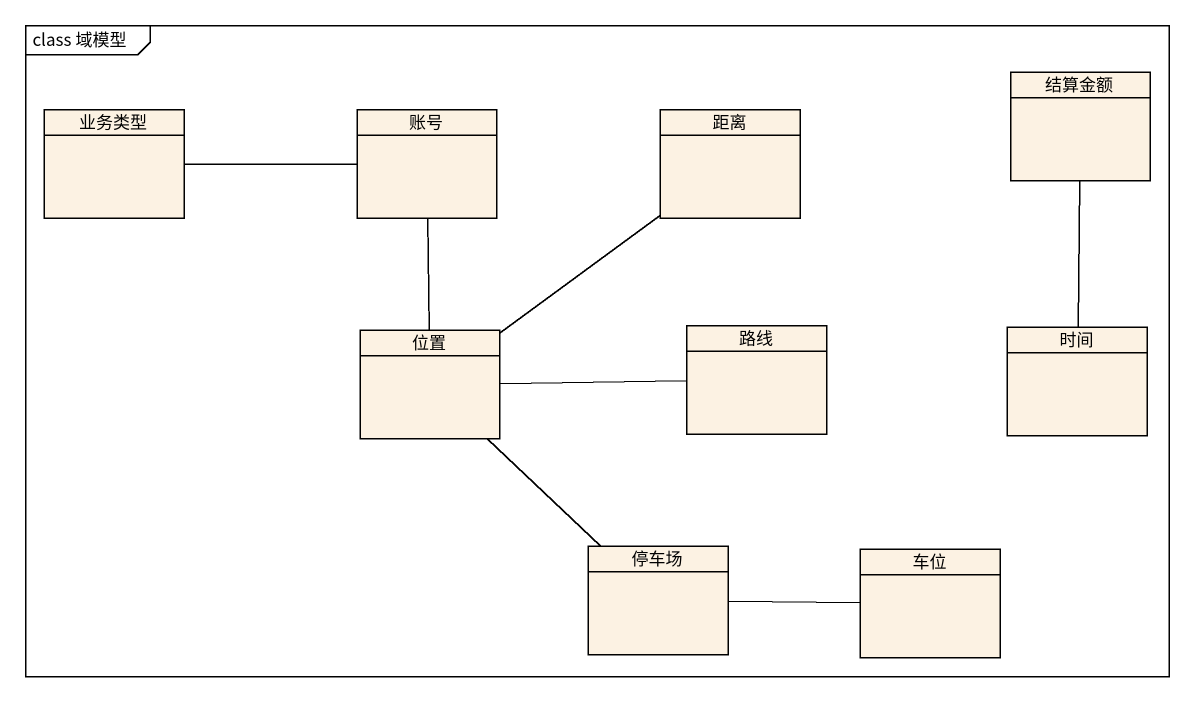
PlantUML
@startuml
mainframe class 域模型
hide circle
hide empty members
class 结算金额
class 业务类型
class 账号
class 距离
class 位置
class 路线
class 时间
class 停车场
class 车位
账号 -left- 业务类型
账号 -- 位置
距离 -- 位置
位置 -right- 路线
位置 -- 停车场
时间 -up- 结算金额
停车场 -right- 车位
@enduml
